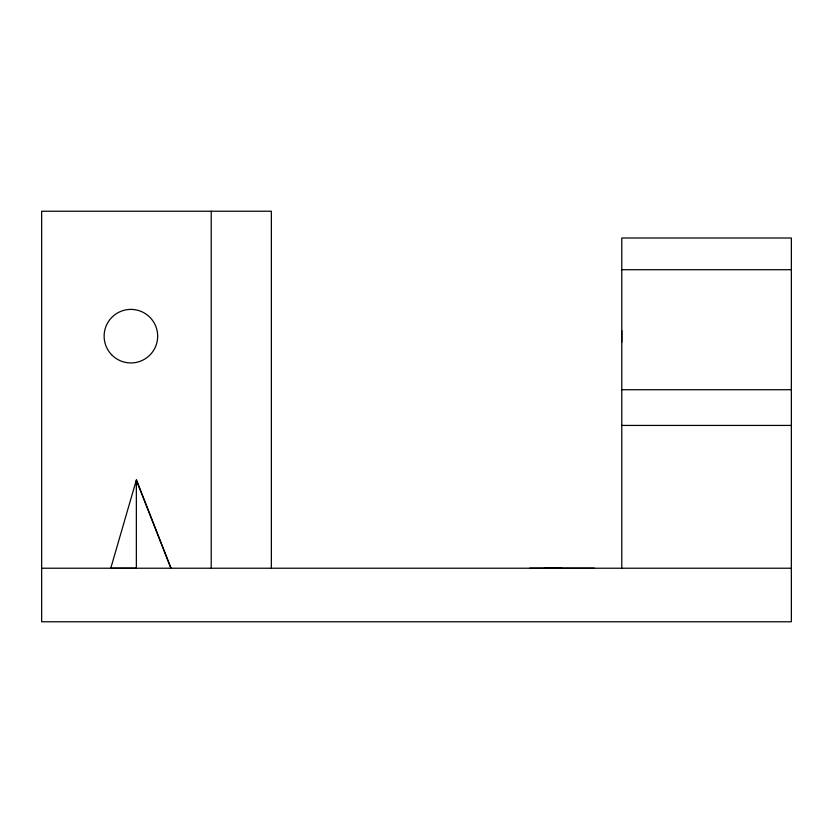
<?xml version="1.0" encoding="UTF-8"?>
<svg xmlns="http://www.w3.org/2000/svg" width="833" height="833" viewBox="0 0 833 833"><rect width="100%" height="100%" fill="white"/><g stroke="black" fill="none" stroke-linecap="round" stroke-linejoin="round"><path stroke-width="1.25" d="M621.772 342.248L621.772 330.597M110.768 568.221L136.435 479.756L170.973 568.221L136.352 480.297L136.352 568.231L110.851 568.221M544.886 568.221L594.273 568.221M529.819 568.221L561.65 568.179M621.772 269.715L791.35 269.715M621.772 389.729L791.35 389.729M621.772 425.424L791.35 425.424M41.65 568.221L791.35 568.221M621.772 568.221L621.772 237.999L791.35 237.999L791.35 621.772L41.65 621.772L41.65 211.228L271.35 211.228L271.35 568.221M211.228 211.228L211.228 568.221M112.299 355.431A26.771 26.771 0 0 0 156.875 342.655A26.771 26.771 0 0 0 123.523 310.438A26.771 26.771 0 0 0 112.299 355.431"/></g></svg>
